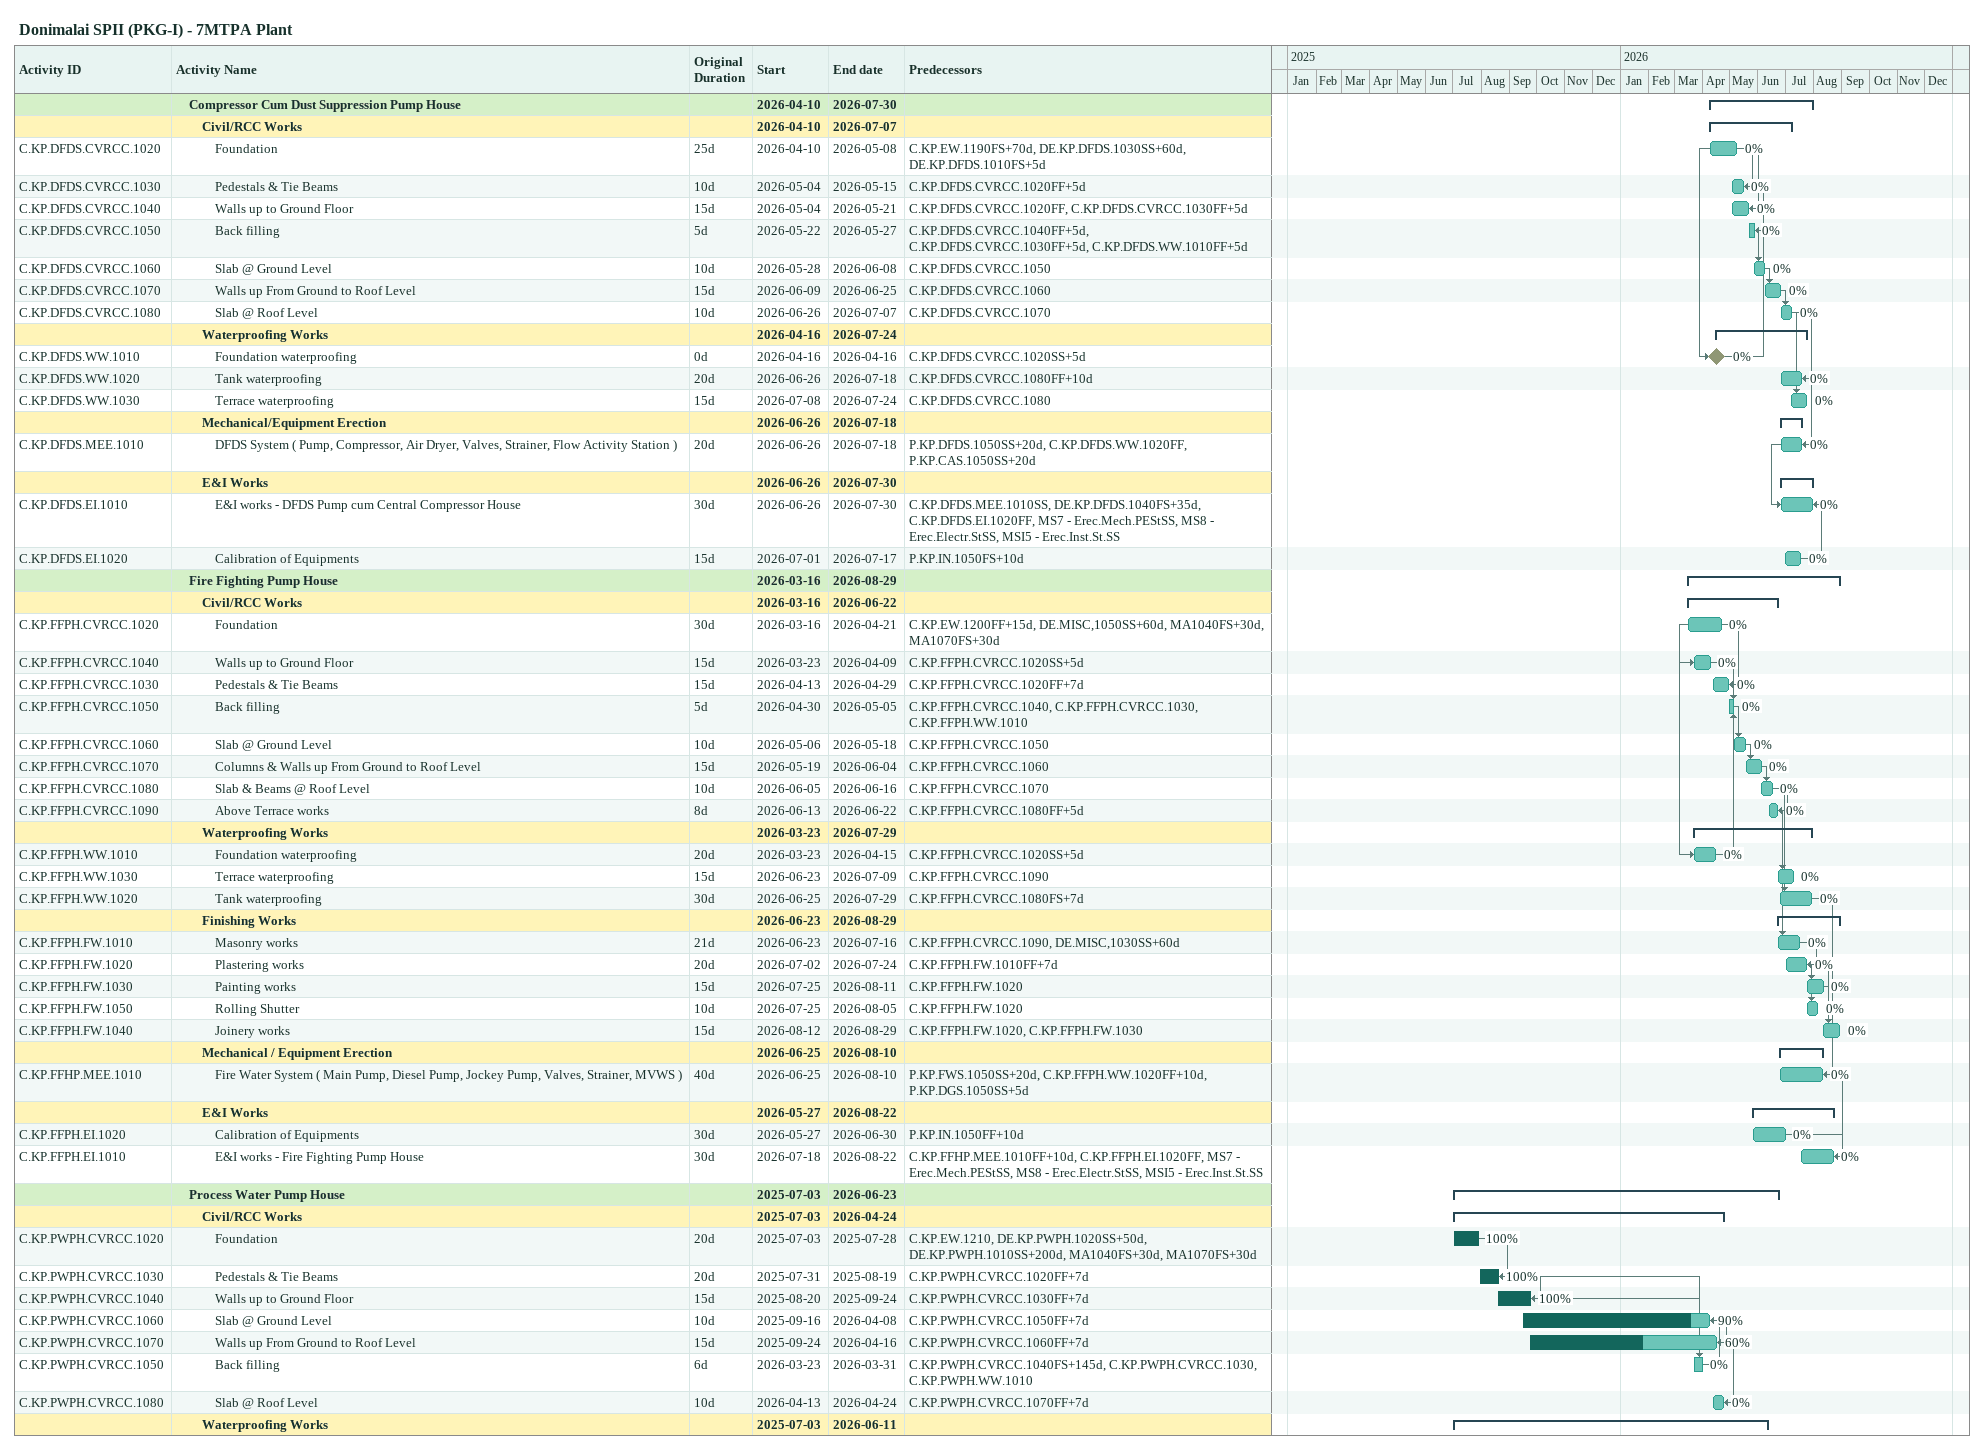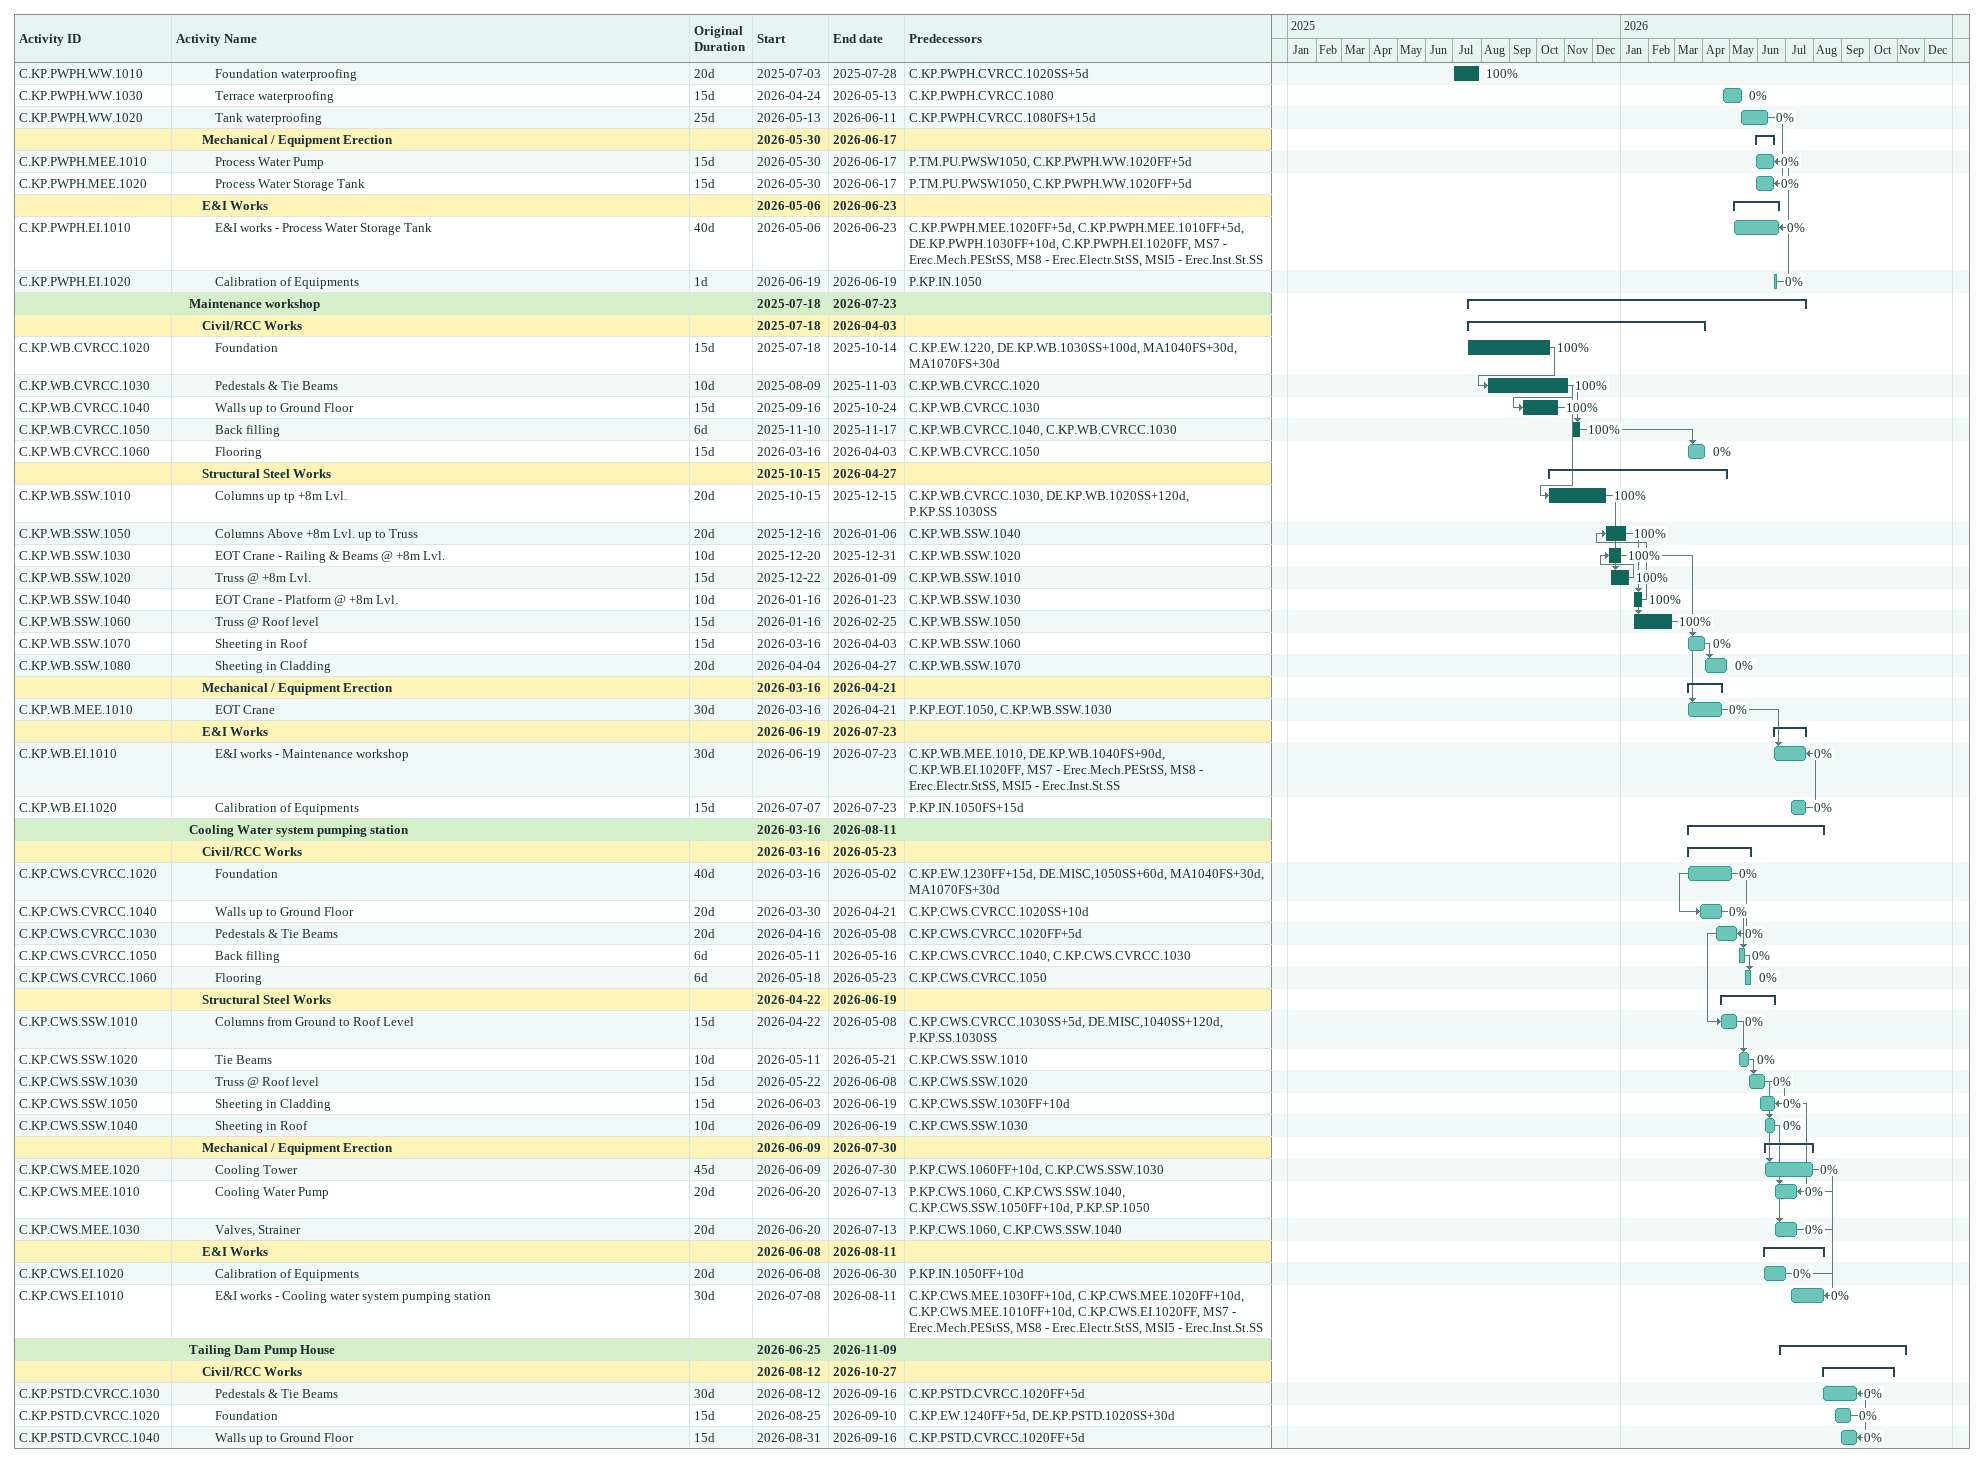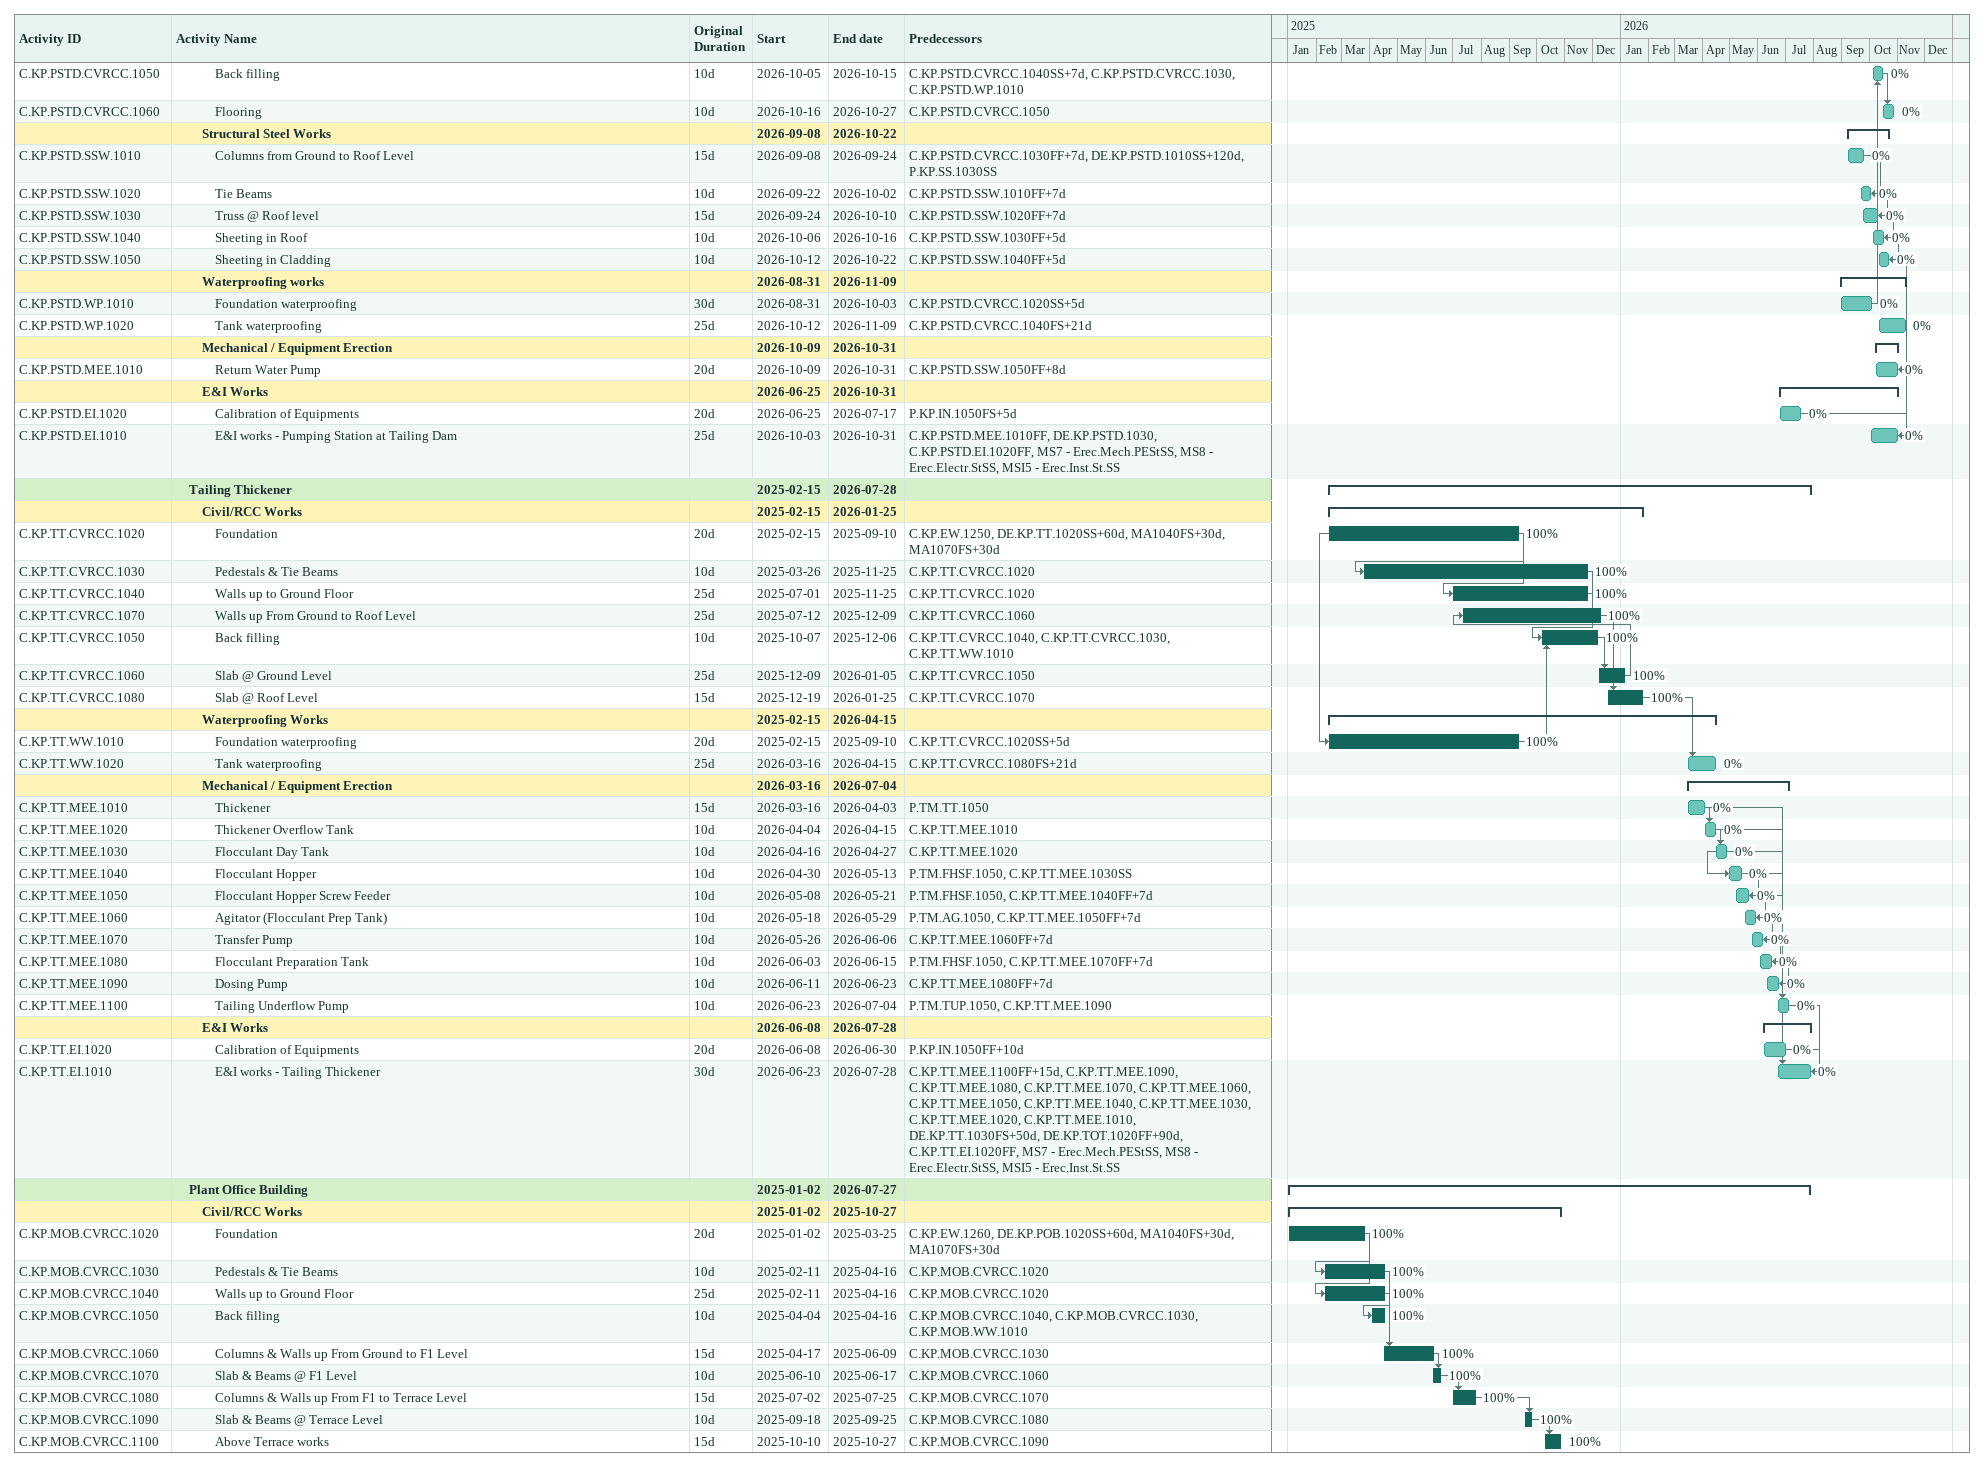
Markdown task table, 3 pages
Donimalai SPII (PKG-I) - 7MTPA Plant

| ID | Level | Task | Original duration | Start | Finish | Predecessors | % complete |
|---|---|---|---|---|---|---|---|
|  | 2 | **Compressor Cum Dust Suppression Pump House** |  | 2026-04-10 | 2026-07-30 |  |  |
|  | 3 | **Civil/RCC Works** |  | 2026-04-10 | 2026-07-07 |  |  |
| C.KP.DFDS.CVRCC.1020 | 4 | Foundation | 25d | 2026-04-10 | 2026-05-08 | C.KP.EW.1190FS+70d, DE.KP.DFDS.1030SS+60d, DE.KP.DFDS.1010FS+5d | 0 |
| C.KP.DFDS.CVRCC.1030 | 4 | Pedestals & Tie Beams | 10d | 2026-05-04 | 2026-05-15 | C.KP.DFDS.CVRCC.1020FF+5d | 0 |
| C.KP.DFDS.CVRCC.1040 | 4 | Walls up to Ground Floor | 15d | 2026-05-04 | 2026-05-21 | C.KP.DFDS.CVRCC.1020FF, C.KP.DFDS.CVRCC.1030FF+5d | 0 |
| C.KP.DFDS.CVRCC.1050 | 4 | Back filling | 5d | 2026-05-22 | 2026-05-27 | C.KP.DFDS.CVRCC.1040FF+5d, C.KP.DFDS.CVRCC.1030FF+5d, C.KP.DFDS.WW.1010FF+5d | 0 |
| C.KP.DFDS.CVRCC.1060 | 4 | Slab @ Ground Level | 10d | 2026-05-28 | 2026-06-08 | C.KP.DFDS.CVRCC.1050 | 0 |
| C.KP.DFDS.CVRCC.1070 | 4 | Walls up From Ground to Roof Level | 15d | 2026-06-09 | 2026-06-25 | C.KP.DFDS.CVRCC.1060 | 0 |
| C.KP.DFDS.CVRCC.1080 | 4 | Slab @ Roof Level | 10d | 2026-06-26 | 2026-07-07 | C.KP.DFDS.CVRCC.1070 | 0 |
|  | 3 | **Waterproofing Works** |  | 2026-04-16 | 2026-07-24 |  |  |
| C.KP.DFDS.WW.1010 | 4 | Foundation waterproofing | 0d | 2026-04-16 | 2026-04-16 | C.KP.DFDS.CVRCC.1020SS+5d | 0 |
| C.KP.DFDS.WW.1020 | 4 | Tank waterproofing | 20d | 2026-06-26 | 2026-07-18 | C.KP.DFDS.CVRCC.1080FF+10d | 0 |
| C.KP.DFDS.WW.1030 | 4 | Terrace waterproofing | 15d | 2026-07-08 | 2026-07-24 | C.KP.DFDS.CVRCC.1080 | 0 |
|  | 3 | **Mechanical/Equipment Erection** |  | 2026-06-26 | 2026-07-18 |  |  |
| C.KP.DFDS.MEE.1010 | 4 | DFDS System ( Pump, Compressor, Air Dryer, Valves, Strainer, Flow Activity Station ) | 20d | 2026-06-26 | 2026-07-18 | P.KP.DFDS.1050SS+20d, C.KP.DFDS.WW.1020FF, P.KP.CAS.1050SS+20d | 0 |
|  | 3 | **E&I Works** |  | 2026-06-26 | 2026-07-30 |  |  |
| C.KP.DFDS.EI.1010 | 4 | E&I works - DFDS Pump cum Central Compressor House | 30d | 2026-06-26 | 2026-07-30 | C.KP.DFDS.MEE.1010SS, DE.KP.DFDS.1040FS+35d, C.KP.DFDS.EI.1020FF, MS7 - Erec.Mech.PEStSS, MS8 - Erec.Electr.StSS, MSI5 - Erec.Inst.St.SS | 0 |
| C.KP.DFDS.EI.1020 | 4 | Calibration of Equipments | 15d | 2026-07-01 | 2026-07-17 | P.KP.IN.1050FS+10d | 0 |
|  | 2 | **Fire Fighting Pump House** |  | 2026-03-16 | 2026-08-29 |  |  |
|  | 3 | **Civil/RCC Works** |  | 2026-03-16 | 2026-06-22 |  |  |
| C.KP.FFPH.CVRCC.1020 | 4 | Foundation | 30d | 2026-03-16 | 2026-04-21 | C.KP.EW.1200FF+15d, DE.MISC,1050SS+60d, MA1040FS+30d, MA1070FS+30d | 0 |
| C.KP.FFPH.CVRCC.1040 | 4 | Walls up to Ground Floor | 15d | 2026-03-23 | 2026-04-09 | C.KP.FFPH.CVRCC.1020SS+5d | 0 |
| C.KP.FFPH.CVRCC.1030 | 4 | Pedestals & Tie Beams | 15d | 2026-04-13 | 2026-04-29 | C.KP.FFPH.CVRCC.1020FF+7d | 0 |
| C.KP.FFPH.CVRCC.1050 | 4 | Back filling | 5d | 2026-04-30 | 2026-05-05 | C.KP.FFPH.CVRCC.1040, C.KP.FFPH.CVRCC.1030, C.KP.FFPH.WW.1010 | 0 |
| C.KP.FFPH.CVRCC.1060 | 4 | Slab @ Ground Level | 10d | 2026-05-06 | 2026-05-18 | C.KP.FFPH.CVRCC.1050 | 0 |
| C.KP.FFPH.CVRCC.1070 | 4 | Columns & Walls up From Ground to Roof Level | 15d | 2026-05-19 | 2026-06-04 | C.KP.FFPH.CVRCC.1060 | 0 |
| C.KP.FFPH.CVRCC.1080 | 4 | Slab & Beams @ Roof Level | 10d | 2026-06-05 | 2026-06-16 | C.KP.FFPH.CVRCC.1070 | 0 |
| C.KP.FFPH.CVRCC.1090 | 4 | Above Terrace works | 8d | 2026-06-13 | 2026-06-22 | C.KP.FFPH.CVRCC.1080FF+5d | 0 |
|  | 3 | **Waterproofing Works** |  | 2026-03-23 | 2026-07-29 |  |  |
| C.KP.FFPH.WW.1010 | 4 | Foundation waterproofing | 20d | 2026-03-23 | 2026-04-15 | C.KP.FFPH.CVRCC.1020SS+5d | 0 |
| C.KP.FFPH.WW.1030 | 4 | Terrace waterproofing | 15d | 2026-06-23 | 2026-07-09 | C.KP.FFPH.CVRCC.1090 | 0 |
| C.KP.FFPH.WW.1020 | 4 | Tank waterproofing | 30d | 2026-06-25 | 2026-07-29 | C.KP.FFPH.CVRCC.1080FS+7d | 0 |
|  | 3 | **Finishing Works** |  | 2026-06-23 | 2026-08-29 |  |  |
| C.KP.FFPH.FW.1010 | 4 | Masonry works | 21d | 2026-06-23 | 2026-07-16 | C.KP.FFPH.CVRCC.1090, DE.MISC,1030SS+60d | 0 |
| C.KP.FFPH.FW.1020 | 4 | Plastering works | 20d | 2026-07-02 | 2026-07-24 | C.KP.FFPH.FW.1010FF+7d | 0 |
| C.KP.FFPH.FW.1030 | 4 | Painting works | 15d | 2026-07-25 | 2026-08-11 | C.KP.FFPH.FW.1020 | 0 |
| C.KP.FFPH.FW.1050 | 4 | Rolling Shutter | 10d | 2026-07-25 | 2026-08-05 | C.KP.FFPH.FW.1020 | 0 |
| C.KP.FFPH.FW.1040 | 4 | Joinery works | 15d | 2026-08-12 | 2026-08-29 | C.KP.FFPH.FW.1020, C.KP.FFPH.FW.1030 | 0 |
|  | 3 | **Mechanical / Equipment Erection** |  | 2026-06-25 | 2026-08-10 |  |  |
| C.KP.FFHP.MEE.1010 | 4 | Fire Water System ( Main Pump, Diesel Pump, Jockey Pump, Valves, Strainer, MVWS ) | 40d | 2026-06-25 | 2026-08-10 | P.KP.FWS.1050SS+20d, C.KP.FFPH.WW.1020FF+10d, P.KP.DGS.1050SS+5d | 0 |
|  | 3 | **E&I Works** |  | 2026-05-27 | 2026-08-22 |  |  |
| C.KP.FFPH.EI.1020 | 4 | Calibration of Equipments | 30d | 2026-05-27 | 2026-06-30 | P.KP.IN.1050FF+10d | 0 |
| C.KP.FFPH.EI.1010 | 4 | E&I works - Fire Fighting Pump House | 30d | 2026-07-18 | 2026-08-22 | C.KP.FFHP.MEE.1010FF+10d, C.KP.FFPH.EI.1020FF, MS7 - Erec.Mech.PEStSS, MS8 - Erec.Electr.StSS, MSI5 - Erec.Inst.St.SS | 0 |
|  | 2 | **Process Water Pump House** |  | 2025-07-03 | 2026-06-23 |  |  |
|  | 3 | **Civil/RCC Works** |  | 2025-07-03 | 2026-04-24 |  |  |
| C.KP.PWPH.CVRCC.1020 | 4 | Foundation | 20d | 2025-07-03 | 2025-07-28 | C.KP.EW.1210, DE.KP.PWPH.1020SS+50d, DE.KP.PWPH.1010SS+200d, MA1040FS+30d, MA1070FS+30d | 100 |
| C.KP.PWPH.CVRCC.1030 | 4 | Pedestals & Tie Beams | 20d | 2025-07-31 | 2025-08-19 | C.KP.PWPH.CVRCC.1020FF+7d | 100 |
| C.KP.PWPH.CVRCC.1040 | 4 | Walls up to Ground Floor | 15d | 2025-08-20 | 2025-09-24 | C.KP.PWPH.CVRCC.1030FF+7d | 100 |
| C.KP.PWPH.CVRCC.1060 | 4 | Slab @ Ground Level | 10d | 2025-09-16 | 2026-04-08 | C.KP.PWPH.CVRCC.1050FF+7d | 90 |
| C.KP.PWPH.CVRCC.1070 | 4 | Walls up From Ground to Roof Level | 15d | 2025-09-24 | 2026-04-16 | C.KP.PWPH.CVRCC.1060FF+7d | 60 |
| C.KP.PWPH.CVRCC.1050 | 4 | Back filling | 6d | 2026-03-23 | 2026-03-31 | C.KP.PWPH.CVRCC.1040FS+145d, C.KP.PWPH.CVRCC.1030, C.KP.PWPH.WW.1010 | 0 |
| C.KP.PWPH.CVRCC.1080 | 4 | Slab @ Roof Level | 10d | 2026-04-13 | 2026-04-24 | C.KP.PWPH.CVRCC.1070FF+7d | 0 |
|  | 3 | **Waterproofing Works** |  | 2025-07-03 | 2026-06-11 |  |  |
| C.KP.PWPH.WW.1010 | 4 | Foundation waterproofing | 20d | 2025-07-03 | 2025-07-28 | C.KP.PWPH.CVRCC.1020SS+5d | 100 |
| C.KP.PWPH.WW.1030 | 4 | Terrace waterproofing | 15d | 2026-04-24 | 2026-05-13 | C.KP.PWPH.CVRCC.1080 | 0 |
| C.KP.PWPH.WW.1020 | 4 | Tank waterproofing | 25d | 2026-05-13 | 2026-06-11 | C.KP.PWPH.CVRCC.1080FS+15d | 0 |
|  | 3 | **Mechanical / Equipment Erection** |  | 2026-05-30 | 2026-06-17 |  |  |
| C.KP.PWPH.MEE.1010 | 4 | Process Water Pump | 15d | 2026-05-30 | 2026-06-17 | P.TM.PU.PWSW1050, C.KP.PWPH.WW.1020FF+5d | 0 |
| C.KP.PWPH.MEE.1020 | 4 | Process Water Storage Tank | 15d | 2026-05-30 | 2026-06-17 | P.TM.PU.PWSW1050, C.KP.PWPH.WW.1020FF+5d | 0 |
|  | 3 | **E&I Works** |  | 2026-05-06 | 2026-06-23 |  |  |
| C.KP.PWPH.EI.1010 | 4 | E&I works - Process Water Storage Tank | 40d | 2026-05-06 | 2026-06-23 | C.KP.PWPH.MEE.1020FF+5d, C.KP.PWPH.MEE.1010FF+5d, DE.KP.PWPH.1030FF+10d, C.KP.PWPH.EI.1020FF, MS7 - Erec.Mech.PEStSS, MS8 - Erec.Electr.StSS, MSI5 - Erec.Inst.St.SS | 0 |
| C.KP.PWPH.EI.1020 | 4 | Calibration of Equipments | 1d | 2026-06-19 | 2026-06-19 | P.KP.IN.1050 | 0 |
|  | 2 | **Maintenance workshop** |  | 2025-07-18 | 2026-07-23 |  |  |
|  | 3 | **Civil/RCC Works** |  | 2025-07-18 | 2026-04-03 |  |  |
| C.KP.WB.CVRCC.1020 | 4 | Foundation | 15d | 2025-07-18 | 2025-10-14 | C.KP.EW.1220, DE.KP.WB.1030SS+100d, MA1040FS+30d, MA1070FS+30d | 100 |
| C.KP.WB.CVRCC.1030 | 4 | Pedestals & Tie Beams | 10d | 2025-08-09 | 2025-11-03 | C.KP.WB.CVRCC.1020 | 100 |
| C.KP.WB.CVRCC.1040 | 4 | Walls up to Ground Floor | 15d | 2025-09-16 | 2025-10-24 | C.KP.WB.CVRCC.1030 | 100 |
| C.KP.WB.CVRCC.1050 | 4 | Back filling | 6d | 2025-11-10 | 2025-11-17 | C.KP.WB.CVRCC.1040, C.KP.WB.CVRCC.1030 | 100 |
| C.KP.WB.CVRCC.1060 | 4 | Flooring | 15d | 2026-03-16 | 2026-04-03 | C.KP.WB.CVRCC.1050 | 0 |
|  | 3 | **Structural Steel Works** |  | 2025-10-15 | 2026-04-27 |  |  |
| C.KP.WB.SSW.1010 | 4 | Columns up tp +8m Lvl. | 20d | 2025-10-15 | 2025-12-15 | C.KP.WB.CVRCC.1030, DE.KP.WB.1020SS+120d, P.KP.SS.1030SS | 100 |
| C.KP.WB.SSW.1050 | 4 | Columns Above +8m Lvl. up to Truss | 20d | 2025-12-16 | 2026-01-06 | C.KP.WB.SSW.1040 | 100 |
| C.KP.WB.SSW.1030 | 4 | EOT Crane - Railing & Beams @ +8m Lvl. | 10d | 2025-12-20 | 2025-12-31 | C.KP.WB.SSW.1020 | 100 |
| C.KP.WB.SSW.1020 | 4 | Truss @ +8m Lvl. | 15d | 2025-12-22 | 2026-01-09 | C.KP.WB.SSW.1010 | 100 |
| C.KP.WB.SSW.1040 | 4 | EOT Crane - Platform @ +8m Lvl. | 10d | 2026-01-16 | 2026-01-23 | C.KP.WB.SSW.1030 | 100 |
| C.KP.WB.SSW.1060 | 4 | Truss @ Roof level | 15d | 2026-01-16 | 2026-02-25 | C.KP.WB.SSW.1050 | 100 |
| C.KP.WB.SSW.1070 | 4 | Sheeting in Roof | 15d | 2026-03-16 | 2026-04-03 | C.KP.WB.SSW.1060 | 0 |
| C.KP.WB.SSW.1080 | 4 | Sheeting in Cladding | 20d | 2026-04-04 | 2026-04-27 | C.KP.WB.SSW.1070 | 0 |
|  | 3 | **Mechanical / Equipment Erection** |  | 2026-03-16 | 2026-04-21 |  |  |
| C.KP.WB.MEE.1010 | 4 | EOT Crane | 30d | 2026-03-16 | 2026-04-21 | P.KP.EOT.1050, C.KP.WB.SSW.1030 | 0 |
|  | 3 | **E&I Works** |  | 2026-06-19 | 2026-07-23 |  |  |
| C.KP.WB.EI.1010 | 4 | E&I works - Maintenance workshop | 30d | 2026-06-19 | 2026-07-23 | C.KP.WB.MEE.1010, DE.KP.WB.1040FS+90d, C.KP.WB.EI.1020FF, MS7 - Erec.Mech.PEStSS, MS8 - Erec.Electr.StSS, MSI5 - Erec.Inst.St.SS | 0 |
| C.KP.WB.EI.1020 | 4 | Calibration of Equipments | 15d | 2026-07-07 | 2026-07-23 | P.KP.IN.1050FS+15d | 0 |
|  | 2 | **Cooling Water system pumping station** |  | 2026-03-16 | 2026-08-11 |  |  |
|  | 3 | **Civil/RCC Works** |  | 2026-03-16 | 2026-05-23 |  |  |
| C.KP.CWS.CVRCC.1020 | 4 | Foundation | 40d | 2026-03-16 | 2026-05-02 | C.KP.EW.1230FF+15d, DE.MISC,1050SS+60d, MA1040FS+30d, MA1070FS+30d | 0 |
| C.KP.CWS.CVRCC.1040 | 4 | Walls up to Ground Floor | 20d | 2026-03-30 | 2026-04-21 | C.KP.CWS.CVRCC.1020SS+10d | 0 |
| C.KP.CWS.CVRCC.1030 | 4 | Pedestals & Tie Beams | 20d | 2026-04-16 | 2026-05-08 | C.KP.CWS.CVRCC.1020FF+5d | 0 |
| C.KP.CWS.CVRCC.1050 | 4 | Back filling | 6d | 2026-05-11 | 2026-05-16 | C.KP.CWS.CVRCC.1040, C.KP.CWS.CVRCC.1030 | 0 |
| C.KP.CWS.CVRCC.1060 | 4 | Flooring | 6d | 2026-05-18 | 2026-05-23 | C.KP.CWS.CVRCC.1050 | 0 |
|  | 3 | **Structural Steel Works** |  | 2026-04-22 | 2026-06-19 |  |  |
| C.KP.CWS.SSW.1010 | 4 | Columns from Ground to Roof Level | 15d | 2026-04-22 | 2026-05-08 | C.KP.CWS.CVRCC.1030SS+5d, DE.MISC,1040SS+120d, P.KP.SS.1030SS | 0 |
| C.KP.CWS.SSW.1020 | 4 | Tie Beams | 10d | 2026-05-11 | 2026-05-21 | C.KP.CWS.SSW.1010 | 0 |
| C.KP.CWS.SSW.1030 | 4 | Truss @ Roof level | 15d | 2026-05-22 | 2026-06-08 | C.KP.CWS.SSW.1020 | 0 |
| C.KP.CWS.SSW.1050 | 4 | Sheeting in Cladding | 15d | 2026-06-03 | 2026-06-19 | C.KP.CWS.SSW.1030FF+10d | 0 |
| C.KP.CWS.SSW.1040 | 4 | Sheeting in Roof | 10d | 2026-06-09 | 2026-06-19 | C.KP.CWS.SSW.1030 | 0 |
|  | 3 | **Mechanical / Equipment Erection** |  | 2026-06-09 | 2026-07-30 |  |  |
| C.KP.CWS.MEE.1020 | 4 | Cooling Tower | 45d | 2026-06-09 | 2026-07-30 | P.KP.CWS.1060FF+10d, C.KP.CWS.SSW.1030 | 0 |
| C.KP.CWS.MEE.1010 | 4 | Cooling Water Pump | 20d | 2026-06-20 | 2026-07-13 | P.KP.CWS.1060, C.KP.CWS.SSW.1040, C.KP.CWS.SSW.1050FF+10d, P.KP.SP.1050 | 0 |
| C.KP.CWS.MEE.1030 | 4 | Valves, Strainer | 20d | 2026-06-20 | 2026-07-13 | P.KP.CWS.1060, C.KP.CWS.SSW.1040 | 0 |
|  | 3 | **E&I Works** |  | 2026-06-08 | 2026-08-11 |  |  |
| C.KP.CWS.EI.1020 | 4 | Calibration of Equipments | 20d | 2026-06-08 | 2026-06-30 | P.KP.IN.1050FF+10d | 0 |
| C.KP.CWS.EI.1010 | 4 | E&I works - Cooling water system pumping station | 30d | 2026-07-08 | 2026-08-11 | C.KP.CWS.MEE.1030FF+10d, C.KP.CWS.MEE.1020FF+10d, C.KP.CWS.MEE.1010FF+10d, C.KP.CWS.EI.1020FF, MS7 - Erec.Mech.PEStSS, MS8 - Erec.Electr.StSS, MSI5 - Erec.Inst.St.SS | 0 |
|  | 2 | **Tailing Dam Pump House** |  | 2026-06-25 | 2026-11-09 |  |  |
|  | 3 | **Civil/RCC Works** |  | 2026-08-12 | 2026-10-27 |  |  |
| C.KP.PSTD.CVRCC.1030 | 4 | Pedestals & Tie Beams | 30d | 2026-08-12 | 2026-09-16 | C.KP.PSTD.CVRCC.1020FF+5d | 0 |
| C.KP.PSTD.CVRCC.1020 | 4 | Foundation | 15d | 2026-08-25 | 2026-09-10 | C.KP.EW.1240FF+5d, DE.KP.PSTD.1020SS+30d | 0 |
| C.KP.PSTD.CVRCC.1040 | 4 | Walls up to Ground Floor | 15d | 2026-08-31 | 2026-09-16 | C.KP.PSTD.CVRCC.1020FF+5d | 0 |
| C.KP.PSTD.CVRCC.1050 | 4 | Back filling | 10d | 2026-10-05 | 2026-10-15 | C.KP.PSTD.CVRCC.1040SS+7d, C.KP.PSTD.CVRCC.1030, C.KP.PSTD.WP.1010 | 0 |
| C.KP.PSTD.CVRCC.1060 | 4 | Flooring | 10d | 2026-10-16 | 2026-10-27 | C.KP.PSTD.CVRCC.1050 | 0 |
|  | 3 | **Structural Steel Works** |  | 2026-09-08 | 2026-10-22 |  |  |
| C.KP.PSTD.SSW.1010 | 4 | Columns from Ground to Roof Level | 15d | 2026-09-08 | 2026-09-24 | C.KP.PSTD.CVRCC.1030FF+7d, DE.KP.PSTD.1010SS+120d, P.KP.SS.1030SS | 0 |
| C.KP.PSTD.SSW.1020 | 4 | Tie Beams | 10d | 2026-09-22 | 2026-10-02 | C.KP.PSTD.SSW.1010FF+7d | 0 |
| C.KP.PSTD.SSW.1030 | 4 | Truss @ Roof level | 15d | 2026-09-24 | 2026-10-10 | C.KP.PSTD.SSW.1020FF+7d | 0 |
| C.KP.PSTD.SSW.1040 | 4 | Sheeting in Roof | 10d | 2026-10-06 | 2026-10-16 | C.KP.PSTD.SSW.1030FF+5d | 0 |
| C.KP.PSTD.SSW.1050 | 4 | Sheeting in Cladding | 10d | 2026-10-12 | 2026-10-22 | C.KP.PSTD.SSW.1040FF+5d | 0 |
|  | 3 | **Waterproofing works** |  | 2026-08-31 | 2026-11-09 |  |  |
| C.KP.PSTD.WP.1010 | 4 | Foundation waterproofing | 30d | 2026-08-31 | 2026-10-03 | C.KP.PSTD.CVRCC.1020SS+5d | 0 |
| C.KP.PSTD.WP.1020 | 4 | Tank waterproofing | 25d | 2026-10-12 | 2026-11-09 | C.KP.PSTD.CVRCC.1040FS+21d | 0 |
|  | 3 | **Mechanical / Equipment Erection** |  | 2026-10-09 | 2026-10-31 |  |  |
| C.KP.PSTD.MEE.1010 | 4 | Return Water Pump | 20d | 2026-10-09 | 2026-10-31 | C.KP.PSTD.SSW.1050FF+8d | 0 |
|  | 3 | **E&I Works** |  | 2026-06-25 | 2026-10-31 |  |  |
| C.KP.PSTD.EI.1020 | 4 | Calibration of Equipments | 20d | 2026-06-25 | 2026-07-17 | P.KP.IN.1050FS+5d | 0 |
| C.KP.PSTD.EI.1010 | 4 | E&I works - Pumping Station at Tailing Dam | 25d | 2026-10-03 | 2026-10-31 | C.KP.PSTD.MEE.1010FF, DE.KP.PSTD.1030, C.KP.PSTD.EI.1020FF, MS7 - Erec.Mech.PEStSS, MS8 - Erec.Electr.StSS, MSI5 - Erec.Inst.St.SS | 0 |
|  | 2 | **Tailing Thickener** |  | 2025-02-15 | 2026-07-28 |  |  |
|  | 3 | **Civil/RCC Works** |  | 2025-02-15 | 2026-01-25 |  |  |
| C.KP.TT.CVRCC.1020 | 4 | Foundation | 20d | 2025-02-15 | 2025-09-10 | C.KP.EW.1250, DE.KP.TT.1020SS+60d, MA1040FS+30d, MA1070FS+30d | 100 |
| C.KP.TT.CVRCC.1030 | 4 | Pedestals & Tie Beams | 10d | 2025-03-26 | 2025-11-25 | C.KP.TT.CVRCC.1020 | 100 |
| C.KP.TT.CVRCC.1040 | 4 | Walls up to Ground Floor | 25d | 2025-07-01 | 2025-11-25 | C.KP.TT.CVRCC.1020 | 100 |
| C.KP.TT.CVRCC.1070 | 4 | Walls up From Ground to Roof Level | 25d | 2025-07-12 | 2025-12-09 | C.KP.TT.CVRCC.1060 | 100 |
| C.KP.TT.CVRCC.1050 | 4 | Back filling | 10d | 2025-10-07 | 2025-12-06 | C.KP.TT.CVRCC.1040, C.KP.TT.CVRCC.1030, C.KP.TT.WW.1010 | 100 |
| C.KP.TT.CVRCC.1060 | 4 | Slab @ Ground Level | 25d | 2025-12-09 | 2026-01-05 | C.KP.TT.CVRCC.1050 | 100 |
| C.KP.TT.CVRCC.1080 | 4 | Slab @ Roof Level | 15d | 2025-12-19 | 2026-01-25 | C.KP.TT.CVRCC.1070 | 100 |
|  | 3 | **Waterproofing Works** |  | 2025-02-15 | 2026-04-15 |  |  |
| C.KP.TT.WW.1010 | 4 | Foundation waterproofing | 20d | 2025-02-15 | 2025-09-10 | C.KP.TT.CVRCC.1020SS+5d | 100 |
| C.KP.TT.WW.1020 | 4 | Tank waterproofing | 25d | 2026-03-16 | 2026-04-15 | C.KP.TT.CVRCC.1080FS+21d | 0 |
|  | 3 | **Mechanical / Equipment Erection** |  | 2026-03-16 | 2026-07-04 |  |  |
| C.KP.TT.MEE.1010 | 4 | Thickener | 15d | 2026-03-16 | 2026-04-03 | P.TM.TT.1050 | 0 |
| C.KP.TT.MEE.1020 | 4 | Thickener Overflow Tank | 10d | 2026-04-04 | 2026-04-15 | C.KP.TT.MEE.1010 | 0 |
| C.KP.TT.MEE.1030 | 4 | Flocculant Day Tank | 10d | 2026-04-16 | 2026-04-27 | C.KP.TT.MEE.1020 | 0 |
| C.KP.TT.MEE.1040 | 4 | Flocculant Hopper | 10d | 2026-04-30 | 2026-05-13 | P.TM.FHSF.1050, C.KP.TT.MEE.1030SS | 0 |
| C.KP.TT.MEE.1050 | 4 | Flocculant Hopper Screw Feeder | 10d | 2026-05-08 | 2026-05-21 | P.TM.FHSF.1050, C.KP.TT.MEE.1040FF+7d | 0 |
| C.KP.TT.MEE.1060 | 4 | Agitator (Flocculant Prep Tank) | 10d | 2026-05-18 | 2026-05-29 | P.TM.AG.1050, C.KP.TT.MEE.1050FF+7d | 0 |
| C.KP.TT.MEE.1070 | 4 | Transfer Pump | 10d | 2026-05-26 | 2026-06-06 | C.KP.TT.MEE.1060FF+7d | 0 |
| C.KP.TT.MEE.1080 | 4 | Flocculant Preparation Tank | 10d | 2026-06-03 | 2026-06-15 | P.TM.FHSF.1050, C.KP.TT.MEE.1070FF+7d | 0 |
| C.KP.TT.MEE.1090 | 4 | Dosing Pump | 10d | 2026-06-11 | 2026-06-23 | C.KP.TT.MEE.1080FF+7d | 0 |
| C.KP.TT.MEE.1100 | 4 | Tailing Underflow Pump | 10d | 2026-06-23 | 2026-07-04 | P.TM.TUP.1050, C.KP.TT.MEE.1090 | 0 |
|  | 3 | **E&I Works** |  | 2026-06-08 | 2026-07-28 |  |  |
| C.KP.TT.EI.1020 | 4 | Calibration of Equipments | 20d | 2026-06-08 | 2026-06-30 | P.KP.IN.1050FF+10d | 0 |
| C.KP.TT.EI.1010 | 4 | E&I works - Tailing Thickener | 30d | 2026-06-23 | 2026-07-28 | C.KP.TT.MEE.1100FF+15d, C.KP.TT.MEE.1090, C.KP.TT.MEE.1080, C.KP.TT.MEE.1070, C.KP.TT.MEE.1060, C.KP.TT.MEE.1050, C.KP.TT.MEE.1040, C.KP.TT.MEE.1030, C.KP.TT.MEE.1020, C.KP.TT.MEE.1010, DE.KP.TT.1030FS+50d, DE.KP.TOT.1020FF+90d, C.KP.TT.EI.1020FF, MS7 - Erec.Mech.PEStSS, MS8 - Erec.Electr.StSS, MSI5 - Erec.Inst.St.SS | 0 |
|  | 2 | **Plant Office Building** |  | 2025-01-02 | 2026-07-27 |  |  |
|  | 3 | **Civil/RCC Works** |  | 2025-01-02 | 2025-10-27 |  |  |
| C.KP.MOB.CVRCC.1020 | 4 | Foundation | 20d | 2025-01-02 | 2025-03-25 | C.KP.EW.1260, DE.KP.POB.1020SS+60d, MA1040FS+30d, MA1070FS+30d | 100 |
| C.KP.MOB.CVRCC.1030 | 4 | Pedestals & Tie Beams | 10d | 2025-02-11 | 2025-04-16 | C.KP.MOB.CVRCC.1020 | 100 |
| C.KP.MOB.CVRCC.1040 | 4 | Walls up to Ground Floor | 25d | 2025-02-11 | 2025-04-16 | C.KP.MOB.CVRCC.1020 | 100 |
| C.KP.MOB.CVRCC.1050 | 4 | Back filling | 10d | 2025-04-04 | 2025-04-16 | C.KP.MOB.CVRCC.1040, C.KP.MOB.CVRCC.1030, C.KP.MOB.WW.1010 | 100 |
| C.KP.MOB.CVRCC.1060 | 4 | Columns & Walls up From Ground to F1 Level | 15d | 2025-04-17 | 2025-06-09 | C.KP.MOB.CVRCC.1030 | 100 |
| C.KP.MOB.CVRCC.1070 | 4 | Slab & Beams @ F1 Level | 10d | 2025-06-10 | 2025-06-17 | C.KP.MOB.CVRCC.1060 | 100 |
| C.KP.MOB.CVRCC.1080 | 4 | Columns & Walls up From F1 to Terrace Level | 15d | 2025-07-02 | 2025-07-25 | C.KP.MOB.CVRCC.1070 | 100 |
| C.KP.MOB.CVRCC.1090 | 4 | Slab & Beams @ Terrace Level | 10d | 2025-09-18 | 2025-09-25 | C.KP.MOB.CVRCC.1080 | 100 |
| C.KP.MOB.CVRCC.1100 | 4 | Above Terrace works | 15d | 2025-10-10 | 2025-10-27 | C.KP.MOB.CVRCC.1090 | 100 |
